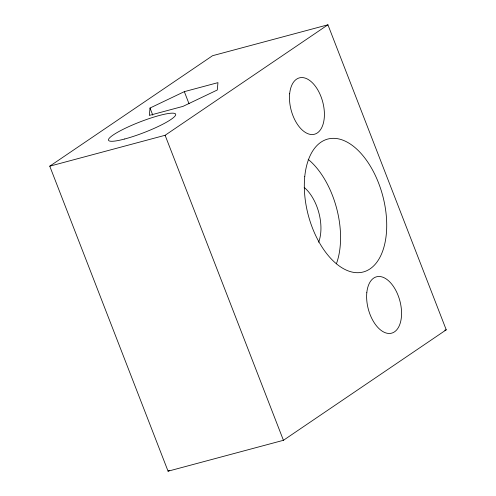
<?xml version="1.0" encoding="UTF-8"?>
<svg xmlns="http://www.w3.org/2000/svg" width="496" height="496" viewBox="0 0 496 496"><rect width="100%" height="100%" fill="white"/><g stroke="black" fill="none" stroke-linecap="round" stroke-linejoin="round"><path stroke-width="0.74" d="M150.015 108.029L149.339 115.394L182.974 106.38L217.279 90.005L217.961 82.64L184.326 91.648L150.015 108.029L152.787 115.165M49.761 166.179L212.573 55.701L327.93 24.8L446.239 329.821L283.427 440.299L168.07 471.2L49.761 166.179L165.112 135.278L327.93 24.8M168.07 471.2L169.353 470.332M444.751 330.218L446.239 329.821M184.326 91.648L189.038 103.788M165.112 135.278L283.427 440.299M304.184 187.401A36.016 20.144 75 0 1 318.643 242.222M308.177 159.352A68.789 38.471 75 0 1 336.393 263.791M124.756 138.979A36.016 5.698 -21.2 0 0 175.714 114.657A36.016 5.698 -21.2 0 0 125.767 128.036A36.016 5.698 -21.2 0 0 124.756 138.979M366.804 292.721A29.171 16.312 75 0 0 390.526 333.386A29.171 16.312 75 0 0 394.946 288.833A29.171 16.312 75 0 0 366.804 292.721M289.652 93.8A29.171 16.312 75 0 0 313.367 134.459A29.171 16.312 75 0 0 317.793 89.906A29.171 16.312 75 0 0 289.652 93.8M304.755 176.613A68.789 38.471 75 0 0 360.679 272.496A68.789 38.471 75 0 0 371.113 167.443A68.789 38.471 75 0 0 304.755 176.613"/></g></svg>
